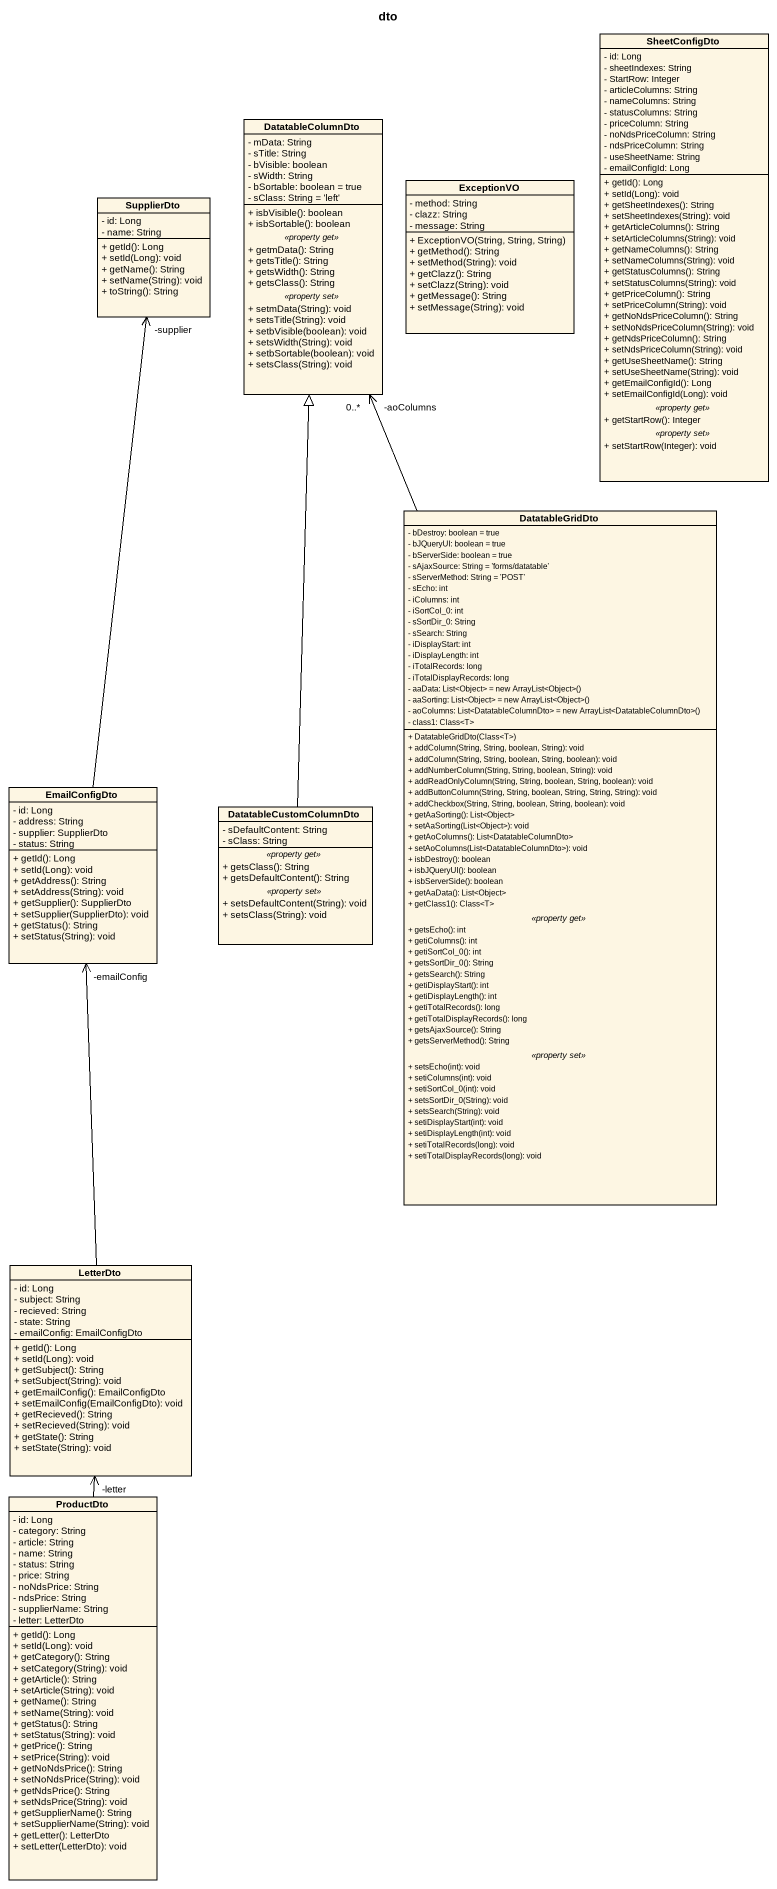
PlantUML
@startuml
title dto
hide circle
hide empty members
skinparam classAttributeIconSize 0
class SheetConfigDto {
  - id: Long
  - sheetIndexes: String
  - StartRow: Integer
  - articleColumns: String
  - nameColumns: String
  - statusColumns: String
  - priceColumn: String
  - noNdsPriceColumn: String
  - ndsPriceColumn: String
  - useSheetName: String
  - emailConfigId: Long
  --
  + getId(): Long
  + setId(Long): void
  + getSheetIndexes(): String
  + setSheetIndexes(String): void
  + getArticleColumns(): String
  + setArticleColumns(String): void
  + getNameColumns(): String
  + setNameColumns(String): void
  + getStatusColumns(): String
  + setStatusColumns(String): void
  + getPriceColumn(): String
  + setPriceColumn(String): void
  + getNoNdsPriceColumn(): String
  + setNoNdsPriceColumn(String): void
  + getNdsPriceColumn(): String
  + setNdsPriceColumn(String): void
  + getUseSheetName(): String
  + setUseSheetName(String): void
  + getEmailConfigId(): Long
  + setEmailConfigId(Long): void
  .. <<property get>> ..
  + getStartRow(): Integer
  .. <<property set>> ..
  + setStartRow(Integer): void
}
class DatatableColumnDto {
  - mData: String
  - sTitle: String
  - bVisible: boolean
  - sWidth: String
  - bSortable: boolean = true
  - sClass: String = 'left'
  --
  + isbVisible(): boolean
  + isbSortable(): boolean
  .. <<property get>> ..
  + getmData(): String
  + getsTitle(): String
  + getsWidth(): String
  + getsClass(): String
  .. <<property set>> ..
  + setmData(String): void
  + setsTitle(String): void
  + setbVisible(boolean): void
  + setsWidth(String): void
  + setbSortable(boolean): void
  + setsClass(String): void
}
class ExceptionVO {
  - method: String
  - clazz: String
  - message: String
  + ExceptionVO(String, String, String)
  + getMethod(): String
  + setMethod(String): void
  + getClazz(): String
  + setClazz(String): void
  + getMessage(): String
  + setMessage(String): void
}
class SupplierDto {
  - id: Long
  - name: String
  + getId(): Long
  + setId(Long): void
  + getName(): String
  + setName(String): void
  + toString(): String
}
class DatatableGridDto {
  - bDestroy: boolean = true
  - bJQueryUI: boolean = true
  - bServerSide: boolean = true
  - sAjaxSource: String = 'forms/datatable'
  - sServerMethod: String = 'POST'
  - sEcho: int
  - iColumns: int
  - iSortCol_0: int
  - sSortDir_0: String
  - sSearch: String
  - iDisplayStart: int
  - iDisplayLength: int
  - iTotalRecords: long
  - iTotalDisplayRecords: long
  {field} - aaData: List<Object> = new ArrayList<Object>()
  {field} - aaSorting: List<Object> = new ArrayList<Object>()
  {field} - aoColumns: List<DatatableColumnDto> = new ArrayList<DatatableColumnDto>()
  - class1: Class<T>
  --
  + DatatableGridDto(Class<T>)
  + addColumn(String, String, boolean, String): void
  + addColumn(String, String, boolean, String, boolean): void
  + addNumberColumn(String, String, boolean, String): void
  + addReadOnlyColumn(String, String, boolean, String, boolean): void
  + addButtonColumn(String, String, boolean, String, String, String): void
  + addCheckbox(String, String, boolean, String, boolean): void
  + getAaSorting(): List<Object>
  + setAaSorting(List<Object>): void
  + getAoColumns(): List<DatatableColumnDto>
  + setAoColumns(List<DatatableColumnDto>): void
  + isbDestroy(): boolean
  + isbJQueryUI(): boolean
  + isbServerSide(): boolean
  + getAaData(): List<Object>
  + getClass1(): Class<T>
  .. <<property get>> ..
  + getsEcho(): int
  + getiColumns(): int
  + getiSortCol_0(): int
  + getsSortDir_0(): String
  + getsSearch(): String
  + getiDisplayStart(): int
  + getiDisplayLength(): int
  + getiTotalRecords(): long
  + getiTotalDisplayRecords(): long
  + getsAjaxSource(): String
  + getsServerMethod(): String
  .. <<property set>> ..
  + setsEcho(int): void
  + setiColumns(int): void
  + setiSortCol_0(int): void
  + setsSortDir_0(String): void
  + setsSearch(String): void
  + setiDisplayStart(int): void
  + setiDisplayLength(int): void
  + setiTotalRecords(long): void
  + setiTotalDisplayRecords(long): void
}
class EmailConfigDto {
  - id: Long
  - address: String
  - supplier: SupplierDto
  - status: String
  + getId(): Long
  + setId(Long): void
  + getAddress(): String
  + setAddress(String): void
  + getSupplier(): SupplierDto
  + setSupplier(SupplierDto): void
  + getStatus(): String
  + setStatus(String): void
}
class DatatableCustomColumnDto {
  - sDefaultContent: String
  - sClass: String
  .. <<property get>> ..
  + getsClass(): String
  + getsDefaultContent(): String
  .. <<property set>> ..
  + setsDefaultContent(String): void
  + setsClass(String): void
}
class LetterDto {
  - id: Long
  - subject: String
  - recieved: String
  - state: String
  - emailConfig: EmailConfigDto
  + getId(): Long
  + setId(Long): void
  + getSubject(): String
  + setSubject(String): void
  + getEmailConfig(): EmailConfigDto
  + setEmailConfig(EmailConfigDto): void
  + getRecieved(): String
  + setRecieved(String): void
  + getState(): String
  + setState(String): void
}
class ProductDto {
  - id: Long
  - category: String
  - article: String
  - name: String
  - status: String
  - price: String
  - noNdsPrice: String
  - ndsPrice: String
  - supplierName: String
  - letter: LetterDto
  + getId(): Long
  + setId(Long): void
  + getCategory(): String
  + setCategory(String): void
  + getArticle(): String
  + setArticle(String): void
  + getName(): String
  + setName(String): void
  + getStatus(): String
  + setStatus(String): void
  + getPrice(): String
  + setPrice(String): void
  + getNoNdsPrice(): String
  + setNoNdsPrice(String): void
  + getNdsPrice(): String
  + setNdsPrice(String): void
  + getSupplierName(): String
  + setSupplierName(String): void
  + getLetter(): LetterDto
  + setLetter(LetterDto): void
}
DatatableGridDto -up-> "-aoColumns\n0..*" DatatableColumnDto
EmailConfigDto -up-> "-supplier" SupplierDto
DatatableCustomColumnDto -up-|> DatatableColumnDto
LetterDto -up-> "-emailConfig" EmailConfigDto
ProductDto -up-> "-letter" LetterDto
@enduml
